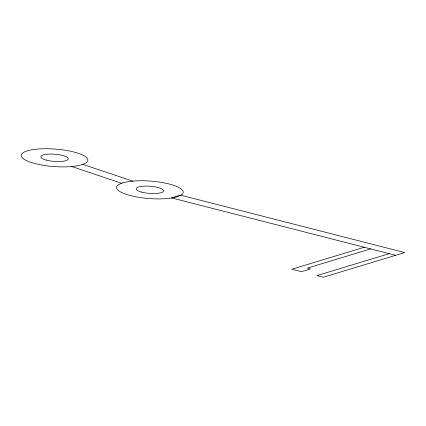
<?xml version="1.0" encoding="UTF-8"?>
<svg xmlns="http://www.w3.org/2000/svg" width="426" height="426" viewBox="0 0 426 426"><rect width="100%" height="100%" fill="white"/><g stroke="black" fill="none" stroke-linecap="round" stroke-linejoin="round"><path stroke-width="0.64" d="M364.257 247.261L291.863 269.216L301.475 271.676L310.522 268.928L307.316 268.108L370.663 248.901M389.242 253.662L316.848 275.611L323.259 277.257L404.7 252.559L180.454 195.124L171.401 197.866L395.653 255.302M82.804 164.367L132.832 181.162M71.6 166.475L121.628 183.271M86.015 162.913L82.101 164.686L76.302 165.991L69.028 166.742A33.425 8.765 4.3 0 1 21.795 157.162A33.425 8.765 4.3 0 1 57.015 149.222A33.425 8.765 4.3 0 1 86.015 162.913M122.337 182.951L118.417 184.724A33.425 8.765 4.3 0 0 131.128 195.774A33.425 8.765 4.3 0 0 171.651 198.005L177.445 196.7L181.364 194.927A33.425 8.765 4.3 0 0 172.088 184.825A33.425 8.765 4.3 0 0 135.409 180.901L128.13 181.646L122.337 182.951M141.411 192.078A13.76 3.61 4.3 0 0 163.477 191.29A13.76 3.61 4.3 0 0 144.781 186.109A13.76 3.61 4.3 0 0 141.411 192.078M46.067 160.064A13.76 3.61 4.3 0 0 68.133 159.276A13.76 3.61 4.3 0 0 49.437 154.095A13.76 3.61 4.3 0 0 46.067 160.064"/></g></svg>
